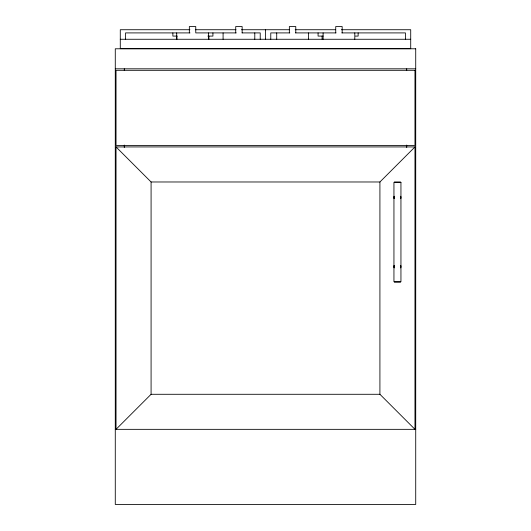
<?xml version="1.0" encoding="UTF-8"?>
<svg xmlns="http://www.w3.org/2000/svg" width="531" height="531" viewBox="0 0 531 531"><rect width="100%" height="100%" fill="white"/><g stroke="black" fill="none" stroke-linecap="round" stroke-linejoin="round"><path stroke-width="0.8" d="M394.254 196.311L394.254 198.647M400.633 198.647L400.633 196.311M394.254 265.454L394.254 267.79M400.633 267.79L400.633 265.454M151.083 394.287L116.03 429.34L116.03 146.928L414.97 146.928L414.97 429.34L379.917 394.287L151.083 394.287L151.083 181.98L116.03 146.928M151.083 181.98L379.917 181.98L414.97 146.928M189.912 29.729L120.285 29.729L120.285 48.673L410.715 48.673L410.715 29.729L341.406 29.729M195.368 29.729L235.976 29.729M241.519 29.729L289.561 29.729M295.203 29.729L335.632 29.729M190.005 32.909L125.555 32.909L125.555 39.267M236.268 32.909L195.76 32.909L195.76 26.55L189.341 26.55L189.341 32.909M242.056 32.909L260.23 32.909L260.23 39.267M289.773 32.909L270.77 32.909L270.77 39.267M295.555 32.909L336.043 32.909M341.825 32.909L405.445 32.909L405.445 39.267M177.142 36.088L172.867 36.088L172.867 32.909M207.853 36.088L212.924 36.088L212.924 32.909M323.147 36.088L318.076 36.088L318.076 32.909M355.451 36.088L358.133 36.088L358.133 32.909M120.285 39.267L410.715 39.267M115.28 68.811L415.72 68.811M394.334 181.98L400.547 181.98M394.334 282.127L400.547 282.127M115.28 429.34L415.72 429.34M406.706 68.811L406.706 70.47M406.706 145.063L406.706 147.545M379.917 181.98L379.917 394.287M354.801 32.909L354.801 39.267M342.163 32.909L342.163 26.55L335.738 26.55L335.738 32.909M323.1 32.909L323.1 39.267M322.085 36.088L322.085 39.267M308.418 32.909L308.418 39.267M295.78 32.909L295.78 26.55L289.355 26.55L289.355 32.909M276.717 32.909L276.717 39.267M265.5 29.729L265.5 39.267M254.787 32.909L254.787 39.267M242.143 32.909L242.143 26.55L235.724 26.55L235.724 32.909M223.086 32.909L223.086 39.267M208.915 36.088L208.915 39.267M208.404 32.909L208.404 39.267M176.869 36.088L176.869 39.267M176.704 32.909L176.704 39.267M124.294 68.811L124.294 70.47M124.294 145.063L124.294 147.545M394.155 198.68A3.505 3.505 0 0 1 394.155 196.271M400.732 196.271A3.505 3.505 0 0 1 400.732 198.68M400.732 265.42A3.505 3.505 0 0 1 400.732 267.83M394.155 267.83A3.505 3.505 0 0 1 394.155 265.42M415.72 48.786L115.28 48.786L115.28 504.45L415.72 504.45L415.72 48.786M414.97 70.311L116.03 70.311L116.03 145.421L414.97 145.421L414.97 70.311M400.945 182.372L393.942 182.372L393.942 281.729L400.945 281.729L400.945 182.372"/></g></svg>
